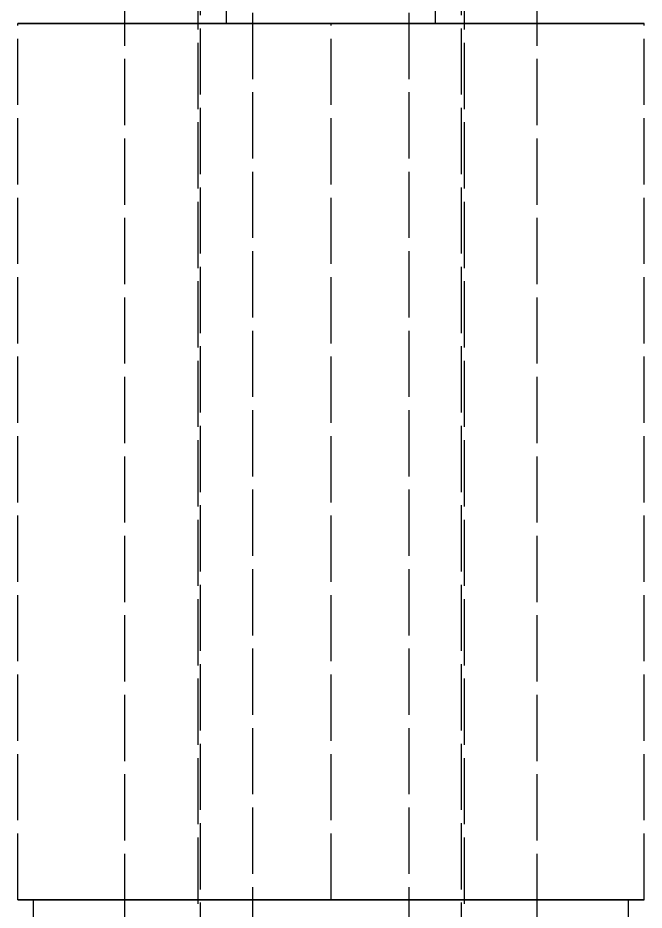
# Model space of a CAD drawing. Header units: millimetres. Extents: x -9 to 221, y -53 to 198.
# Drawn here: x 152.97 to 164.97, y -0.2 to 16.91 of the extents above; entities that cross this region are included whole.
import ezdxf

# ---------------------------------------------------------------- set-up
doc = ezdxf.new("R2010")
doc.units = ezdxf.units.MM
doc.linetypes.add('DASHED', pattern=[1.524, 1.27, -0.254])
doc.layers.add('HIDDEN', color=8, linetype='DASHED')

msp = doc.modelspace()

# ---------------------------------------------------------------- linework, layer by layer
at = {"layer": 'HIDDEN'}
for points in [[(156.475, -25.71), (156.475, 31.6)], [(161.475, -25.71), (161.475, 31.6)], [(157.475, -25.41), (157.475, 31.3)], [(160.475, -25.41), (160.475, 31.3)], [(156.425, 27.1), (156.425, -20.2)], [(161.525, 27.1), (161.525, -20.2)], [(155.025, -20.2), (155.025, 18)], [(162.925, -20.2), (162.925, 18)], [(156.975, 16.8), (156.975, 17.8)], [(160.975, 16.8), (160.975, 17.8)], [(164.975, 16.8), (164.78452, 16.8), (164.59405, 16.8), (164.40357, 16.8), (164.2131, 16.8), (164.02262, 16.8), (163.83214, 16.8), (163.64167, 16.8), (163.45119, 16.8), (163.26071, 16.8), (163.07024, 16.8), (162.87976, 16.8), (162.68929, 16.8), (162.49881, 16.8), (162.30833, 16.8), (162.11786, 16.8), (161.92738, 16.8), (161.7369, 16.8), (161.54643, 16.8), (161.35595, 16.8), (161.16548, 16.8), (160.975, 16.8), (160.78452, 16.8), (160.59405, 16.8), (160.40357, 16.8), (160.2131, 16.8), (160.02262, 16.8), (159.83214, 16.8), (159.64167, 16.8), (159.45119, 16.8), (159.26071, 16.8), (159.07024, 16.8), (158.87976, 16.8), (158.68929, 16.8), (158.49881, 16.8), (158.30833, 16.8), (158.11786, 16.8), (157.92738, 16.8), (157.7369, 16.8), (157.54643, 16.8), (157.35595, 16.8), (157.16548, 16.8), (156.975, 16.8), (156.78452, 16.8), (156.59405, 16.8), (156.40357, 16.8), (156.2131, 16.8), (156.02262, 16.8), (155.83214, 16.8), (155.64167, 16.8), (155.45119, 16.8), (155.26071, 16.8), (155.07024, 16.8), (154.87976, 16.8), (154.68929, 16.8), (154.49881, 16.8), (154.30833, 16.8), (154.11786, 16.8), (153.92738, 16.8), (153.7369, 16.8), (153.54643, 16.8), (153.35595, 16.8), (153.16548, 16.8), (152.975, 16.8)], [(152.975, 16.8), (153.07024, 16.8), (153.16548, 16.8), (153.26071, 16.8), (153.35595, 16.8), (153.45119, 16.8), (153.54643, 16.8), (153.64167, 16.8), (153.7369, 16.8), (153.83214, 16.8), (153.92738, 16.8), (154.02262, 16.8), (154.11786, 16.8), (154.2131, 16.8), (154.30833, 16.8), (154.40357, 16.8), (154.49881, 16.8), (154.59405, 16.8), (154.68929, 16.8), (154.78452, 16.8), (154.87976, 16.8), (154.975, 16.8), (155.07024, 16.8), (155.16548, 16.8), (155.26071, 16.8), (155.35595, 16.8), (155.45119, 16.8), (155.54643, 16.8), (155.64167, 16.8), (155.7369, 16.8), (155.83214, 16.8), (155.92738, 16.8), (156.02262, 16.8), (156.11786, 16.8), (156.2131, 16.8), (156.30833, 16.8), (156.40357, 16.8), (156.49881, 16.8), (156.59405, 16.8), (156.68929, 16.8), (156.78452, 16.8), (156.87976, 16.8), (156.975, 16.8), (157.07024, 16.8), (157.16548, 16.8), (157.26071, 16.8), (157.35595, 16.8), (157.45119, 16.8), (157.54643, 16.8), (157.64167, 16.8), (157.7369, 16.8), (157.83214, 16.8), (157.92738, 16.8), (158.02262, 16.8), (158.11786, 16.8), (158.2131, 16.8), (158.30833, 16.8), (158.40357, 16.8), (158.49881, 16.8), (158.59405, 16.8), (158.68929, 16.8), (158.78452, 16.8), (158.87976, 16.8), (158.975, 16.8)], [(152.975, 0), (152.975, 16.8)], [(160.975, 16.8), (160.91151, 16.8), (160.84802, 16.8), (160.78452, 16.8), (160.72103, 16.8), (160.65754, 16.8), (160.59405, 16.8), (160.53056, 16.8), (160.46706, 16.8), (160.40357, 16.8), (160.34008, 16.8), (160.27659, 16.8), (160.2131, 16.8), (160.1496, 16.8), (160.08611, 16.8), (160.02262, 16.8), (159.95913, 16.8), (159.89563, 16.8), (159.83214, 16.8), (159.76865, 16.8), (159.70516, 16.8), (159.64167, 16.8), (159.57817, 16.8), (159.51468, 16.8), (159.45119, 16.8), (159.3877, 16.8), (159.32421, 16.8), (159.26071, 16.8), (159.19722, 16.8), (159.13373, 16.8), (159.07024, 16.8), (159.00675, 16.8), (158.94325, 16.8), (158.87976, 16.8), (158.81627, 16.8), (158.75278, 16.8), (158.68929, 16.8), (158.62579, 16.8), (158.5623, 16.8), (158.49881, 16.8), (158.43532, 16.8), (158.37183, 16.8), (158.30833, 16.8), (158.24484, 16.8), (158.18135, 16.8), (158.11786, 16.8), (158.05437, 16.8), (157.99087, 16.8), (157.92738, 16.8), (157.86389, 16.8), (157.8004, 16.8), (157.7369, 16.8), (157.67341, 16.8), (157.60992, 16.8), (157.54643, 16.8), (157.48294, 16.8), (157.41944, 16.8), (157.35595, 16.8), (157.29246, 16.8), (157.22897, 16.8), (157.16548, 16.8), (157.10198, 16.8), (157.03849, 16.8), (156.975, 16.8)], [(156.975, 16.8), (157.00675, 16.8), (157.03849, 16.8), (157.07024, 16.8), (157.10198, 16.8), (157.13373, 16.8), (157.16548, 16.8), (157.19722, 16.8), (157.22897, 16.8), (157.26071, 16.8), (157.29246, 16.8), (157.32421, 16.8), (157.35595, 16.8), (157.3877, 16.8), (157.41944, 16.8), (157.45119, 16.8), (157.48294, 16.8), (157.51468, 16.8), (157.54643, 16.8), (157.57817, 16.8), (157.60992, 16.8), (157.64167, 16.8), (157.67341, 16.8), (157.70516, 16.8), (157.7369, 16.8), (157.76865, 16.8), (157.8004, 16.8), (157.83214, 16.8), (157.86389, 16.8), (157.89563, 16.8), (157.92738, 16.8), (157.95913, 16.8), (157.99087, 16.8), (158.02262, 16.8), (158.05437, 16.8), (158.08611, 16.8), (158.11786, 16.8), (158.1496, 16.8), (158.18135, 16.8), (158.2131, 16.8), (158.24484, 16.8), (158.27659, 16.8), (158.30833, 16.8), (158.34008, 16.8), (158.37183, 16.8), (158.40357, 16.8), (158.43532, 16.8), (158.46706, 16.8), (158.49881, 16.8), (158.53056, 16.8), (158.5623, 16.8), (158.59405, 16.8), (158.62579, 16.8), (158.65754, 16.8), (158.68929, 16.8), (158.72103, 16.8), (158.75278, 16.8), (158.78452, 16.8), (158.81627, 16.8), (158.84802, 16.8), (158.87976, 16.8), (158.91151, 16.8), (158.94325, 16.8), (158.975, 16.8)], [(158.975, 0), (158.975, 16.8)], [(158.975, 16.8), (159.07024, 16.8), (159.16548, 16.8), (159.26071, 16.8), (159.35595, 16.8), (159.45119, 16.8), (159.54643, 16.8), (159.64167, 16.8), (159.7369, 16.8), (159.83214, 16.8), (159.92738, 16.8), (160.02262, 16.8), (160.11786, 16.8), (160.2131, 16.8), (160.30833, 16.8), (160.40357, 16.8), (160.49881, 16.8), (160.59405, 16.8), (160.68929, 16.8), (160.78452, 16.8), (160.87976, 16.8), (160.975, 16.8), (161.07024, 16.8), (161.16548, 16.8), (161.26071, 16.8), (161.35595, 16.8), (161.45119, 16.8), (161.54643, 16.8), (161.64167, 16.8), (161.7369, 16.8), (161.83214, 16.8), (161.92738, 16.8), (162.02262, 16.8), (162.11786, 16.8), (162.2131, 16.8), (162.30833, 16.8), (162.40357, 16.8), (162.49881, 16.8), (162.59405, 16.8), (162.68929, 16.8), (162.78452, 16.8), (162.87976, 16.8), (162.975, 16.8), (163.07024, 16.8), (163.16548, 16.8), (163.26071, 16.8), (163.35595, 16.8), (163.45119, 16.8), (163.54643, 16.8), (163.64167, 16.8), (163.7369, 16.8), (163.83214, 16.8), (163.92738, 16.8), (164.02262, 16.8), (164.11786, 16.8), (164.2131, 16.8), (164.30833, 16.8), (164.40357, 16.8), (164.49881, 16.8), (164.59405, 16.8), (164.68929, 16.8), (164.78452, 16.8), (164.87976, 16.8), (164.975, 16.8)], [(158.975, 16.8), (159.00675, 16.8), (159.03849, 16.8), (159.07024, 16.8), (159.10198, 16.8), (159.13373, 16.8), (159.16548, 16.8), (159.19722, 16.8), (159.22897, 16.8), (159.26071, 16.8), (159.29246, 16.8), (159.32421, 16.8), (159.35595, 16.8), (159.3877, 16.8), (159.41944, 16.8), (159.45119, 16.8), (159.48294, 16.8), (159.51468, 16.8), (159.54643, 16.8), (159.57817, 16.8), (159.60992, 16.8), (159.64167, 16.8), (159.67341, 16.8), (159.70516, 16.8), (159.7369, 16.8), (159.76865, 16.8), (159.8004, 16.8), (159.83214, 16.8), (159.86389, 16.8), (159.89563, 16.8), (159.92738, 16.8), (159.95913, 16.8), (159.99087, 16.8), (160.02262, 16.8), (160.05437, 16.8), (160.08611, 16.8), (160.11786, 16.8), (160.1496, 16.8), (160.18135, 16.8), (160.2131, 16.8), (160.24484, 16.8), (160.27659, 16.8), (160.30833, 16.8), (160.34008, 16.8), (160.37183, 16.8), (160.40357, 16.8), (160.43532, 16.8), (160.46706, 16.8), (160.49881, 16.8), (160.53056, 16.8), (160.5623, 16.8), (160.59405, 16.8), (160.62579, 16.8), (160.65754, 16.8), (160.68929, 16.8), (160.72103, 16.8), (160.75278, 16.8), (160.78452, 16.8), (160.81627, 16.8), (160.84802, 16.8), (160.87976, 16.8), (160.91151, 16.8), (160.94325, 16.8), (160.975, 16.8)], [(164.975, 0), (164.975, 16.8)], [(164.975, 0), (164.78452, 0), (164.59405, 0), (164.40357, 0), (164.2131, 0), (164.02262, 0), (163.83214, 0), (163.64167, 0), (163.45119, 0), (163.26071, 0), (163.07024, 0), (162.87976, 0), (162.68929, 0), (162.49881, 0), (162.30833, 0), (162.11786, 0), (161.92738, 0), (161.7369, 0), (161.54643, 0), (161.35595, 0), (161.16548, 0), (160.975, 0), (160.78452, 0), (160.59405, 0), (160.40357, 0), (160.2131, 0), (160.02262, 0), (159.83214, 0), (159.64167, 0), (159.45119, 0), (159.26071, 0), (159.07024, 0), (158.87976, 0), (158.68929, 0), (158.49881, 0), (158.30833, 0), (158.11786, 0), (157.92738, 0), (157.7369, 0), (157.54643, 0), (157.35595, 0), (157.16548, 0), (156.975, 0), (156.78452, 0), (156.59405, 0), (156.40357, 0), (156.2131, 0), (156.02262, 0), (155.83214, 0), (155.64167, 0), (155.45119, 0), (155.26071, 0), (155.07024, 0), (154.87976, 0), (154.68929, 0), (154.49881, 0), (154.30833, 0), (154.11786, 0), (153.92738, 0), (153.7369, 0), (153.54643, 0), (153.35595, 0), (153.16548, 0), (152.975, 0)], [(152.975, 0), (153.07024, 0), (153.16548, 0), (153.26071, 0), (153.35595, 0), (153.45119, 0), (153.54643, 0), (153.64167, 0), (153.7369, 0), (153.83214, 0), (153.92738, 0), (154.02262, 0), (154.11786, 0), (154.2131, 0), (154.30833, 0), (154.40357, 0), (154.49881, 0), (154.59405, 0), (154.68929, 0), (154.78452, 0), (154.87976, 0), (154.975, 0), (155.07024, 0), (155.16548, 0), (155.26071, 0), (155.35595, 0), (155.45119, 0), (155.54643, 0), (155.64167, 0), (155.7369, 0), (155.83214, 0), (155.92738, 0), (156.02262, 0), (156.11786, 0), (156.2131, 0), (156.30833, 0), (156.40357, 0), (156.49881, 0), (156.59405, 0), (156.68929, 0), (156.78452, 0), (156.87976, 0), (156.975, 0), (157.07024, 0), (157.16548, 0), (157.26071, 0), (157.35595, 0), (157.45119, 0), (157.54643, 0), (157.64167, 0), (157.7369, 0), (157.83214, 0), (157.92738, 0), (158.02262, 0), (158.11786, 0), (158.2131, 0), (158.30833, 0), (158.40357, 0), (158.49881, 0), (158.59405, 0), (158.68929, 0), (158.78452, 0), (158.87976, 0), (158.975, 0)], [(164.675, 0), (164.49405, 0), (164.3131, 0), (164.13214, 0), (163.95119, 0), (163.77024, 0), (163.58929, 0), (163.40833, 0), (163.22738, 0), (163.04643, 0), (162.86548, 0), (162.68452, 0), (162.50357, 0), (162.32262, 0), (162.14167, 0), (161.96071, 0), (161.77976, 0), (161.59881, 0), (161.41786, 0), (161.2369, 0), (161.05595, 0), (160.875, 0), (160.69405, 0), (160.5131, 0), (160.33214, 0), (160.15119, 0), (159.97024, 0), (159.78929, 0), (159.60833, 0), (159.42738, 0), (159.24643, 0), (159.06548, 0), (158.88452, 0), (158.70357, 0), (158.52262, 0), (158.34167, 0), (158.16071, 0), (157.97976, 0), (157.79881, 0), (157.61786, 0), (157.4369, 0), (157.25595, 0), (157.075, 0), (156.89405, 0), (156.7131, 0), (156.53214, 0), (156.35119, 0), (156.17024, 0), (155.98929, 0), (155.80833, 0), (155.62738, 0), (155.44643, 0), (155.26548, 0), (155.08452, 0), (154.90357, 0), (154.72262, 0), (154.54167, 0), (154.36071, 0), (154.17976, 0), (153.99881, 0), (153.81786, 0), (153.6369, 0), (153.45595, 0), (153.275, 0)], [(153.275, 0), (153.36548, 0), (153.45595, 0), (153.54643, 0), (153.6369, 0), (153.72738, 0), (153.81786, 0), (153.90833, 0), (153.99881, 0), (154.08929, 0), (154.17976, 0), (154.27024, 0), (154.36071, 0), (154.45119, 0), (154.54167, 0), (154.63214, 0), (154.72262, 0), (154.8131, 0), (154.90357, 0), (154.99405, 0), (155.08452, 0), (155.175, 0), (155.26548, 0), (155.35595, 0), (155.44643, 0), (155.5369, 0), (155.62738, 0), (155.71786, 0), (155.80833, 0), (155.89881, 0), (155.98929, 0), (156.07976, 0), (156.17024, 0), (156.26071, 0), (156.35119, 0), (156.44167, 0), (156.53214, 0), (156.62262, 0), (156.7131, 0), (156.80357, 0), (156.89405, 0), (156.98452, 0), (157.075, 0), (157.16548, 0), (157.25595, 0), (157.34643, 0), (157.4369, 0), (157.52738, 0), (157.61786, 0), (157.70833, 0), (157.79881, 0), (157.88929, 0), (157.97976, 0), (158.07024, 0), (158.16071, 0), (158.25119, 0), (158.34167, 0), (158.43214, 0), (158.52262, 0), (158.6131, 0), (158.70357, 0), (158.79405, 0), (158.88452, 0), (158.975, 0)], [(153.275, -0.4), (153.275, 0)], [(158.975, 0), (159.06548, 0), (159.15595, 0), (159.24643, 0), (159.3369, 0), (159.42738, 0), (159.51786, 0), (159.60833, 0), (159.69881, 0), (159.78929, 0), (159.87976, 0), (159.97024, 0), (160.06071, 0), (160.15119, 0), (160.24167, 0), (160.33214, 0), (160.42262, 0), (160.5131, 0), (160.60357, 0), (160.69405, 0), (160.78452, 0), (160.875, 0), (160.96548, 0), (161.05595, 0), (161.14643, 0), (161.2369, 0), (161.32738, 0), (161.41786, 0), (161.50833, 0), (161.59881, 0), (161.68929, 0), (161.77976, 0), (161.87024, 0), (161.96071, 0), (162.05119, 0), (162.14167, 0), (162.23214, 0), (162.32262, 0), (162.4131, 0), (162.50357, 0), (162.59405, 0), (162.68452, 0), (162.775, 0), (162.86548, 0), (162.95595, 0), (163.04643, 0), (163.1369, 0), (163.22738, 0), (163.31786, 0), (163.40833, 0), (163.49881, 0), (163.58929, 0), (163.67976, 0), (163.77024, 0), (163.86071, 0), (163.95119, 0), (164.04167, 0), (164.13214, 0), (164.22262, 0), (164.3131, 0), (164.40357, 0), (164.49405, 0), (164.58452, 0), (164.675, 0)], [(158.975, 0), (159.07024, 0), (159.16548, 0), (159.26071, 0), (159.35595, 0), (159.45119, 0), (159.54643, 0), (159.64167, 0), (159.7369, 0), (159.83214, 0), (159.92738, 0), (160.02262, 0), (160.11786, 0), (160.2131, 0), (160.30833, 0), (160.40357, 0), (160.49881, 0), (160.59405, 0), (160.68929, 0), (160.78452, 0), (160.87976, 0), (160.975, 0), (161.07024, 0), (161.16548, 0), (161.26071, 0), (161.35595, 0), (161.45119, 0), (161.54643, 0), (161.64167, 0), (161.7369, 0), (161.83214, 0), (161.92738, 0), (162.02262, 0), (162.11786, 0), (162.2131, 0), (162.30833, 0), (162.40357, 0), (162.49881, 0), (162.59405, 0), (162.68929, 0), (162.78452, 0), (162.87976, 0), (162.975, 0), (163.07024, 0), (163.16548, 0), (163.26071, 0), (163.35595, 0), (163.45119, 0), (163.54643, 0), (163.64167, 0), (163.7369, 0), (163.83214, 0), (163.92738, 0), (164.02262, 0), (164.11786, 0), (164.2131, 0), (164.30833, 0), (164.40357, 0), (164.49881, 0), (164.59405, 0), (164.68929, 0), (164.78452, 0), (164.87976, 0), (164.975, 0)], [(164.675, -0.4), (164.675, 0)]]:
    msp.add_lwpolyline(points, dxfattribs=at)

doc.saveas('drawing.dxf')
